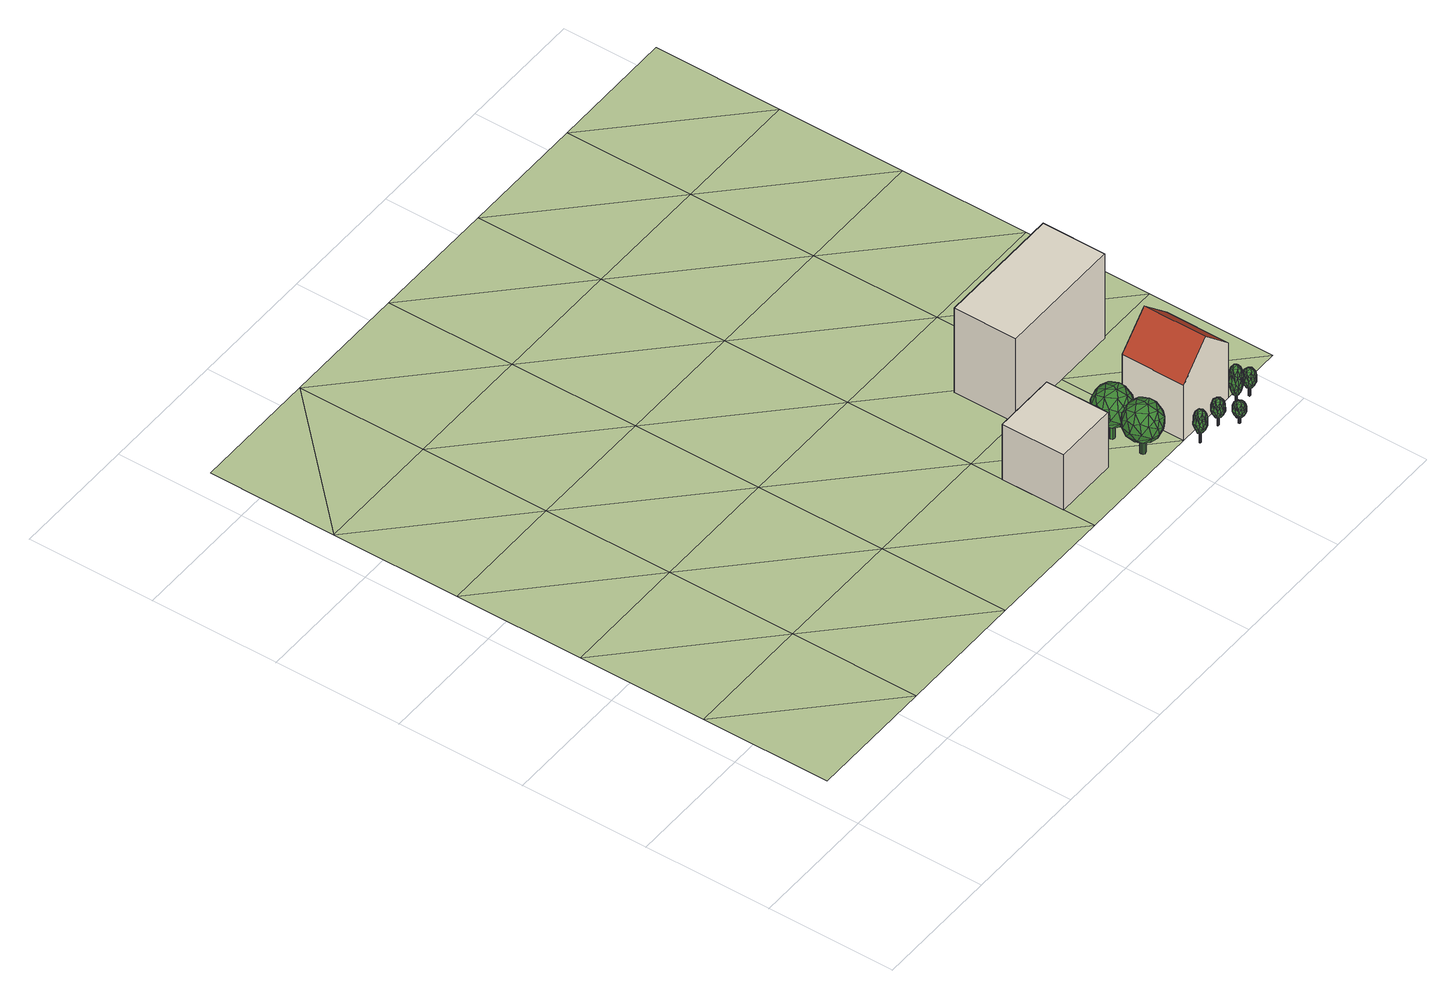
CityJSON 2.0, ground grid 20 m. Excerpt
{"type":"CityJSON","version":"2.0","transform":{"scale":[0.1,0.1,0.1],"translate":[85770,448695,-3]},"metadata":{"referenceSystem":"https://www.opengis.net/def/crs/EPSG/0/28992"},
"CityObjects":{
"building1":{"type":"Building","attributes":{"description":"This is a simple, primastic building meant to provide shadowing and occlusions","name":"Ancillary Building 20","identifier":"identifier_box_building_20","Indicator.type":"genericQuantitativeIndicator","Indicator.name":"name of genericQuantitativeIndicator","Indicator.scope":"scope of genericQuantitativeIndicator","Indicator.value":41,"Metadata.author":"Person 12","Metadata.acquisitionMethod":"measurement","Metadata.owner":"Company 12","bdgOwnerName":"Galactic Empire","bdgOwnershipType":"government"},"geometry":[{"type":"Solid","lod":"1","boundaries":[[[[0,1,2,3]],[[2,4,5,3]],[[1,6,4,2]],[[0,7,6,1]],[[3,5,7,0]],[[4,6,7,5]]]]}]},
"tree1":{"type":"SolitaryVegetationObject","attributes":{"name":"Alderaan Tree 2","identifier":"identifier_tree_2","Metadata.author":"Person 2","Metadata.acquisitionMethod":"measurement","Metadata.owner":"Company 2","species":"Populus II","height":9,"crownDiameter":6},"geometry":[{"type":"MultiSurface","lod":"3","boundaries":[[[8,9,10,11,12,13,14,15]],[[14,16,17,15]],[[13,18,16,14]],[[12,19,18,13]],[[11,20,19,12]],[[10,21,20,11]],[[9,22,21,10]],[[8,23,22,9]],[[15,17,23,8]],[[16,18,19,20,21,22,23,17]],[[24,25,26]],[[27,28,29]],[[30,31,32]],[[33,34,35]],[[24,36,25]],[[26,25,37]],[[38,24,26]],[[39,37,25]],[[40,25,36]],[[27,41,28]],[[29,28,31]],[[42,30,43]],[[44,38,45]],[[46,45,47]],[[48,44,46]],[[49,47,45]],[[50,45,38]],[[51,52,49]],[[53,54,34]],[[55,34,42]],[[56,53,55]],[[33,42,34]],[[35,34,54]],[[57,33,35]],[[58,51,59]],[[60,58,56]],[[61,59,51]],[[62,48,63]],[[64,63,57]],[[36,62,64]],[[65,63,48]],[[66,67,65]],[[68,69,51]],[[38,26,50]],[[70,37,71]],[[56,72,53]],[[62,36,24]],[[40,36,73]],[[35,73,57]],[[54,74,35]],[[75,41,27]],[[76,60,56]],[[42,43,76]],[[29,66,77]],[[46,77,48]],[[47,78,46]],[[67,66,30]],[[33,30,42]],[[61,79,59]],[[26,80,68]],[[53,72,81]],[[82,62,83]],[[52,84,85]],[[52,75,84]],[[86,67,87]],[[80,26,37]],[[38,88,24]],[[39,71,37]],[[74,81,39]],[[28,41,32]],[[78,85,27]],[[89,32,41]],[[44,88,38]],[[48,82,44]],[[49,85,47]],[[53,81,54]],[[76,55,42]],[[58,52,51]],[[56,58,79]],[[89,75,60]],[[79,72,56]],[[69,61,51]],[[80,70,61]],[[62,82,48]],[[73,64,57]],[[77,65,48]],[[68,80,69]],[[50,26,68]],[[72,70,71]],[[81,72,71]],[[83,62,24]],[[88,83,24]],[[84,75,27]],[[85,84,27]],[[43,89,60]],[[87,67,30]],[[33,87,30]],[[57,86,87]],[[40,39,25]],[[74,39,40]],[[78,27,29]],[[32,31,28]],[[43,30,32]],[[46,44,45]],[[50,49,45]],[[68,49,50]],[[55,53,34]],[[60,75,58]],[[61,70,79]],[[64,62,63]],[[65,86,63]],[[65,67,86]],[[35,74,73]],[[74,40,73]],[[76,43,60]],[[46,78,77]],[[78,29,77]],[[39,81,71]],[[74,54,81]],[[66,29,31]],[[78,47,85]],[[31,30,66]],[[89,43,32]],[[44,83,88]],[[44,82,83]],[[49,52,85]],[[68,51,49]],[[76,56,55]],[[33,57,87]],[[58,75,52]],[[79,58,59]],[[89,41,75]],[[79,70,72]],[[69,80,61]],[[80,37,70]],[[73,36,64]],[[63,86,57]],[[77,66,65]]]}]},
"tree2":{"type":"SolitaryVegetationObject","attributes":{"name":"Alderaan Tree 1","identifier":"identifier_tree_1","Metadata.author":"Person 1","Metadata.acquisitionMethod":"measurement","Metadata.owner":"Company 1","species":"Populus I","height":9,"crownDiameter":6},"geometry":[{"type":"MultiSurface","lod":"3","boundaries":[[[90,91,92,93,94,95,96,97]],[[96,98,99,97]],[[95,100,98,96]],[[94,101,100,95]],[[93,102,101,94]],[[92,103,102,93]],[[91,104,103,92]],[[90,105,104,91]],[[97,99,105,90]],[[98,100,101,102,103,104,105,99]],[[106,107,108]],[[109,110,111]],[[112,113,114]],[[115,116,117]],[[106,118,107]],[[108,107,119]],[[120,106,108]],[[121,119,107]],[[122,107,118]],[[109,123,110]],[[111,110,113]],[[124,112,125]],[[126,120,127]],[[128,127,129]],[[130,126,128]],[[131,129,127]],[[132,127,120]],[[133,134,131]],[[135,136,116]],[[137,116,124]],[[138,135,137]],[[115,124,116]],[[117,116,136]],[[139,115,117]],[[140,133,141]],[[142,140,138]],[[143,141,133]],[[144,130,145]],[[146,145,139]],[[118,144,146]],[[147,145,130]],[[148,149,147]],[[150,151,133]],[[120,108,132]],[[152,119,153]],[[138,154,135]],[[144,118,106]],[[122,118,155]],[[117,155,139]],[[136,156,117]],[[157,123,109]],[[158,142,138]],[[124,125,158]],[[111,148,159]],[[128,159,130]],[[129,160,128]],[[149,148,112]],[[115,112,124]],[[143,161,141]],[[108,162,150]],[[135,154,163]],[[164,144,165]],[[134,166,167]],[[134,157,166]],[[168,149,169]],[[162,108,119]],[[120,170,106]],[[121,153,119]],[[156,163,121]],[[110,123,114]],[[160,167,109]],[[171,114,123]],[[126,170,120]],[[130,164,126]],[[131,167,129]],[[135,163,136]],[[158,137,124]],[[140,134,133]],[[138,140,161]],[[171,157,142]],[[161,154,138]],[[151,143,133]],[[162,152,143]],[[144,164,130]],[[155,146,139]],[[159,147,130]],[[150,162,151]],[[132,108,150]],[[154,152,153]],[[163,154,153]],[[165,144,106]],[[170,165,106]],[[166,157,109]],[[167,166,109]],[[125,171,142]],[[169,149,112]],[[115,169,112]],[[139,168,169]],[[122,121,107]],[[156,121,122]],[[160,109,111]],[[114,113,110]],[[125,112,114]],[[128,126,127]],[[132,131,127]],[[150,131,132]],[[137,135,116]],[[142,157,140]],[[143,152,161]],[[146,144,145]],[[147,168,145]],[[147,149,168]],[[117,156,155]],[[156,122,155]],[[158,125,142]],[[128,160,159]],[[160,111,159]],[[121,163,153]],[[156,136,163]],[[148,111,113]],[[160,129,167]],[[113,112,148]],[[171,125,114]],[[126,165,170]],[[126,164,165]],[[131,134,167]],[[150,133,131]],[[158,138,137]],[[115,139,169]],[[140,157,134]],[[161,140,141]],[[171,123,157]],[[161,152,154]],[[151,162,143]],[[162,119,152]],[[155,118,146]],[[145,168,139]],[[159,148,147]]]}]},
"tree3":{"type":"SolitaryVegetationObject","attributes":{"name":"Alderaan Tree 3","identifier":"identifier_tree_3","Metadata.author":"Person 3","Metadata.acquisitionMethod":"measurement","Metadata.owner":"Company 3","species":"Acer japonicum","height":6,"crownDiameter":2},"geometry":[{"type":"MultiSurface","lod":"3","boundaries":[[[172,173,174,175,176,177,178,179]],[[178,180,181,179]],[[177,182,180,178]],[[176,183,182,177]],[[175,184,183,176]],[[174,185,184,175]],[[173,186,185,174]],[[172,187,186,173]],[[179,181,187,172]],[[180,182,183,184,185,186,187,181]],[[188,189,190]],[[191,192,193]],[[194,195,196]],[[197,198,199]],[[188,200,189]],[[190,189,201]],[[202,188,190]],[[203,201,189]],[[204,189,200]],[[191,205,192]],[[193,192,195]],[[206,194,207]],[[208,202,209]],[[210,209,211]],[[212,208,210]],[[213,211,209]],[[214,209,202]],[[215,216,213]],[[217,218,198]],[[219,198,206]],[[220,217,219]],[[197,206,198]],[[199,198,218]],[[221,197,199]],[[222,215,223]],[[224,222,220]],[[225,223,215]],[[226,212,227]],[[228,227,221]],[[200,226,228]],[[229,227,212]],[[230,231,229]],[[232,233,215]],[[202,190,214]],[[234,201,235]],[[220,236,217]],[[226,200,188]],[[204,200,237]],[[199,237,221]],[[218,238,199]],[[239,205,191]],[[240,224,220]],[[206,207,240]],[[193,230,241]],[[210,241,212]],[[211,242,210]],[[231,230,194]],[[197,194,206]],[[225,243,223]],[[190,244,232]],[[217,236,245]],[[246,226,247]],[[216,248,249]],[[216,239,248]],[[250,231,251]],[[244,190,201]],[[202,252,188]],[[203,235,201]],[[238,245,203]],[[192,205,196]],[[242,249,191]],[[253,196,205]],[[208,252,202]],[[212,246,208]],[[213,249,211]],[[217,245,218]],[[240,219,206]],[[222,216,215]],[[220,222,243]],[[253,239,224]],[[243,236,220]],[[233,225,215]],[[244,234,225]],[[226,246,212]],[[237,228,221]],[[241,229,212]],[[232,244,233]],[[214,190,232]],[[236,234,235]],[[245,236,235]],[[247,226,188]],[[252,247,188]],[[248,239,191]],[[249,248,191]],[[207,253,224]],[[251,231,194]],[[197,251,194]],[[221,250,251]],[[204,203,189]],[[238,203,204]],[[242,191,193]],[[196,195,192]],[[207,194,196]],[[210,208,209]],[[214,213,209]],[[232,213,214]],[[219,217,198]],[[224,239,222]],[[225,234,243]],[[228,226,227]],[[229,250,227]],[[229,231,250]],[[199,238,237]],[[238,204,237]],[[240,207,224]],[[210,242,241]],[[242,193,241]],[[203,245,235]],[[238,218,245]],[[230,193,195]],[[242,211,249]],[[195,194,230]],[[253,207,196]],[[208,247,252]],[[208,246,247]],[[213,216,249]],[[232,215,213]],[[240,220,219]],[[197,221,251]],[[222,239,216]],[[243,222,223]],[[253,205,239]],[[243,234,236]],[[233,244,225]],[[244,201,234]],[[237,200,228]],[[227,250,221]],[[241,230,229]]]}]},
"tree4":{"type":"SolitaryVegetationObject","attributes":{"name":"Alderaan Tree 4","identifier":"identifier_tree_4","Metadata.author":"Person 4","Metadata.acquisitionMethod":"measurement","Metadata.owner":"Company 4","species":"Acer japonicum","height":5,"crownDiameter":2},"geometry":[{"type":"MultiSurface","lod":"3","boundaries":[[[254,255,256,257,258,259,260,261]],[[260,262,263,261]],[[259,264,262,260]],[[258,265,264,259]],[[257,266,265,258]],[[256,267,266,257]],[[255,268,267,256]],[[254,269,268,255]],[[261,263,269,254]],[[262,264,265,266,267,268,269,263]],[[270,271,272]],[[273,274,275]],[[276,277,278]],[[279,280,281]],[[270,282,271]],[[272,271,283]],[[284,270,272]],[[285,283,271]],[[286,271,282]],[[273,287,274]],[[275,274,277]],[[288,276,289]],[[290,284,291]],[[292,291,293]],[[294,290,292]],[[295,293,291]],[[296,291,284]],[[297,298,295]],[[299,300,280]],[[301,280,288]],[[302,299,301]],[[279,288,280]],[[281,280,300]],[[303,279,281]],[[304,297,305]],[[306,304,302]],[[307,305,297]],[[308,294,309]],[[310,309,303]],[[282,308,310]],[[311,309,294]],[[312,313,311]],[[314,315,297]],[[284,272,296]],[[316,283,317]],[[302,318,299]],[[308,282,270]],[[286,282,319]],[[281,319,303]],[[300,320,281]],[[321,287,273]],[[322,306,302]],[[288,289,322]],[[275,312,323]],[[292,323,294]],[[293,324,292]],[[313,312,276]],[[279,276,288]],[[307,325,305]],[[272,326,314]],[[299,318,327]],[[328,308,329]],[[298,330,331]],[[298,321,330]],[[332,313,333]],[[326,272,283]],[[284,334,270]],[[285,317,283]],[[320,327,285]],[[274,287,278]],[[324,331,273]],[[335,278,287]],[[290,334,284]],[[294,328,290]],[[295,331,293]],[[299,327,300]],[[322,301,288]],[[304,298,297]],[[302,304,325]],[[335,321,306]],[[325,318,302]],[[315,307,297]],[[326,316,307]],[[308,328,294]],[[319,310,303]],[[323,311,294]],[[314,326,315]],[[296,272,314]],[[318,316,317]],[[327,318,317]],[[329,308,270]],[[334,329,270]],[[330,321,273]],[[331,330,273]],[[289,335,306]],[[333,313,276]],[[279,333,276]],[[303,332,333]],[[286,285,271]],[[320,285,286]],[[324,273,275]],[[278,277,274]],[[289,276,278]],[[292,290,291]],[[296,295,291]],[[314,295,296]],[[301,299,280]],[[306,321,304]],[[307,316,325]],[[310,308,309]],[[311,332,309]],[[311,313,332]],[[281,320,319]],[[320,286,319]],[[322,289,306]],[[292,324,323]],[[324,275,323]],[[285,327,317]],[[320,300,327]],[[312,275,277]],[[324,293,331]],[[277,276,312]],[[335,289,278]],[[290,329,334]],[[290,328,329]],[[295,298,331]],[[314,297,295]],[[322,302,301]],[[279,303,333]],[[304,321,298]],[[325,304,305]],[[335,287,321]],[[325,316,318]],[[315,326,307]],[[326,283,316]],[[319,282,310]],[[309,332,303]],[[323,312,311]]]}]},
"tree5":{"type":"SolitaryVegetationObject","attributes":{"name":"Alderaan Tree 10","identifier":"identifier_tree_10","Metadata.author":"Person 10","Metadata.acquisitionMethod":"measurement","Metadata.owner":"Company 10","species":"Acer negundo","height":4,"crownDiameter":2},"geometry":[{"type":"MultiSurface","lod":"3","boundaries":[[[336,337,338,339,340,341,342,343]],[[342,344,345,343]],[[341,346,344,342]],[[340,347,346,341]],[[339,348,347,340]],[[338,349,348,339]],[[337,350,349,338]],[[336,351,350,337]],[[343,345,351,336]],[[344,346,347,348,349,350,351,345]],[[352,353,354]],[[355,356,357]],[[358,359,360]],[[361,362,363]],[[352,364,353]],[[354,353,365]],[[366,352,354]],[[367,365,353]],[[368,353,364]],[[355,369,356]],[[357,356,359]],[[370,358,371]],[[372,366,373]],[[374,373,375]],[[376,372,374]],[[377,375,373]],[[378,373,366]],[[379,380,377]],[[381,382,362]],[[383,362,370]],[[384,381,383]],[[361,370,362]],[[363,362,382]],[[385,361,363]],[[386,379,387]],[[388,386,384]],[[389,387,379]],[[390,376,391]],[[392,391,385]],[[364,390,392]],[[393,391,376]],[[394,395,393]],[[396,397,379]],[[366,354,378]],[[398,365,399]],[[384,400,381]],[[390,364,352]],[[368,364,401]],[[363,401,385]],[[382,402,363]],[[403,369,355]],[[404,388,384]],[[370,371,404]],[[357,394,405]],[[374,405,376]],[[375,406,374]],[[395,394,358]],[[361,358,370]],[[389,407,387]],[[354,408,396]],[[381,400,409]],[[410,390,411]],[[380,412,413]],[[380,403,412]],[[414,395,415]],[[408,354,365]],[[366,416,352]],[[367,399,365]],[[402,409,367]],[[356,369,360]],[[406,413,355]],[[417,360,369]],[[372,416,366]],[[376,410,372]],[[377,413,375]],[[381,409,382]],[[404,383,370]],[[386,380,379]],[[384,386,407]],[[417,403,388]],[[407,400,384]],[[397,389,379]],[[408,398,389]],[[390,410,376]],[[401,392,385]],[[405,393,376]],[[396,408,397]],[[378,354,396]],[[400,398,399]],[[409,400,399]],[[411,390,352]],[[416,411,352]],[[412,403,355]],[[413,412,355]],[[371,417,388]],[[415,395,358]],[[361,415,358]],[[385,414,415]],[[368,367,353]],[[402,367,368]],[[406,355,357]],[[360,359,356]],[[371,358,360]],[[374,372,373]],[[378,377,373]],[[396,377,378]],[[383,381,362]],[[388,403,386]],[[389,398,407]],[[392,390,391]],[[393,414,391]],[[393,395,414]],[[363,402,401]],[[402,368,401]],[[404,371,388]],[[374,406,405]],[[406,357,405]],[[367,409,399]],[[402,382,409]],[[394,357,359]],[[406,375,413]],[[359,358,394]],[[417,371,360]],[[372,411,416]],[[372,410,411]],[[377,380,413]],[[396,379,377]],[[404,384,383]],[[361,385,415]],[[386,403,380]],[[407,386,387]],[[417,369,403]],[[407,398,400]],[[397,408,389]],[[408,365,398]],[[401,364,392]],[[391,414,385]],[[405,394,393]]]}]},
"building2":{"type":"Building","attributes":{"description":"This is Building 1","name":"Building 1 (Snoke's Palace)","identifier":"identifier_building_1","Indicator.type":"genericQuantitativeIndicator","Indicator.name":"name of genericQuantitativeIndicator","Indicator.scope":"scope of genericQuantitativeIndicator","Indicator.value":60,"Metadata.author":"Person 1","Metadata.acquisitionMethod":"measurement","Metadata.owner":"Company 1","CityObjectRelation.relationType":"adjacent","status":"pippo","class":"habitation","function":"residential building","yearOfConstruction":1955,"roofType":"gabled roof","measuredHeight":15,"storeysAboveGround":3,"storeysBelowGround":0,"storeyHeightsAboveGround":3,"QualifiedArea.description":"This is a type of floor area","QualifiedArea.source":"Area value source text","QualifiedArea.value":300,"QualifiedArea.type":"grossFloorArea","bdgAtticThermalStatus":"isOnlyCooled","bdgBasementThermalStatus":"isOnlyHeated","bdgConstructionWeight":"heavy","QualifiedHeight.description":"This is a type of height","QualifiedHeight.source":"Height value source text","QualifiedHeight.value":15,"QualifiedHeight.type":"highestRoofEdge","bdgIsProtected":"false","bdgOwnerName":"Sheev Palpatine","bdgOwnershipType":"otherOrCombination","bdgNumberOfBuildingUnits":5,"bdgType":"terracedHouse","QualifiedVolume.description":"This is a type of volume","QualifiedVolume.source":"Volume value source text","QualifiedVolume.value":1250,"QualifiedVolume.type":"grossVolume"},"address":[{"country":"Bespin Territories","locality":"Alderaan","thoroughfareNumber":"1","thoroughfareName":"Bespin Square","postcode":"1977SW"}],"geometry":[{"type":"Solid","lod":"2","boundaries":[[[[418,419,420,421]],[[422,423,424,425]],[[426,427,423,422]],[[420,426,422,425,421]],[[424,423,427,419,418]],[[425,424,418,421]],[[426,420,419,427]]]],"semantics":{"surfaces":[{"type":"GroundSurface"},{"type":"RoofSurface","description":"This is RoofSurface 1","identifier":"identifier_building_1_roofsurf_1","Indicator.type":"genericQuantitativeIndicator","Indicator.name":"name of genericQuantitativeIndicator","Indicator.description":"description of keyPerformanceIndicator of id_building_1_roofsurf_1","Indicator.scope":"scope of genericQuantitativeIndicator","Indicator.value":79,"bdgBdrySurfAdditionalThermalBridgeUValue":0.25,"bdgBdrySurfAzimuth":270,"bdgBdrySurfGroundViewFactor":0.5,"bdgBdrySurfHeatCapacity":1.26,"bdgBdrySurfInclination":45,"bdgBdrySurfIsShared":"false","bdgBdrySurfOpaqueSurfaceArea":5,"bdgBdrySurfSkyViewFactor":0.6,"bdgBdrySurfThickness":250,"bdgBdrySurfTotalSurfaceArea":70.71},{"type":"RoofSurface","description":"This is RoofSurface 2","identifier":"identifier_building_1_roofsurf_2","Indicator.type":"genericQuantitativeIndicator","Indicator.name":"name of genericQuantitativeIndicator","Indicator.description":"description of keyPerformanceIndicator of id_building_1_roofsurf_2","Indicator.scope":"scope of genericQuantitativeIndicator","Indicator.value":48,"bdgBdrySurfAdditionalThermalBridgeUValue":0.25,"bdgBdrySurfAzimuth":90,"bdgBdrySurfGroundViewFactor":0.5,"bdgBdrySurfInclination":45,"bdgBdrySurfIsShared":"false","bdgBdrySurfSkyViewFactor":0.6,"bdgBdrySurfTotalSurfaceArea":70.71},{"type":"WallSurface"}],"values":[[0,1,2,3,3,3,3]]}}]},
"building3":{"type":"Building","attributes":{"description":"This is a simple, primastic building meant to provide shadowing and occlusions","name":"Ancillary Building 27","identifier":"identifier_box_building_27","Indicator.type":"genericQuantitativeIndicator","Indicator.name":"name of genericQuantitativeIndicator","Indicator.scope":"scope of genericQuantitativeIndicator","Indicator.value":16,"Metadata.author":"Person 19","Metadata.acquisitionMethod":"measurement","Metadata.owner":"Company 19","bdgOwnerName":"Galactic Empire","bdgOwnershipType":"government"},"geometry":[{"type":"Solid","lod":"1","boundaries":[[[[428,429,430,431]],[[430,432,433,431]],[[429,434,432,430]],[[428,435,434,429]],[[431,433,435,428]],[[432,434,435,433]]]]}]},
"tree6":{"type":"SolitaryVegetationObject","attributes":{"name":"Alderaan Tree 5","identifier":"identifier_tree_5","Metadata.author":"Person 5","Metadata.acquisitionMethod":"measurement","Metadata.owner":"Company 5","species":"Acer japonicum","height":8,"crownDiameter":2},"geometry":[{"type":"MultiSurface","lod":"3","boundaries":[[[436,437,438,439,440,441,442,443]],[[442,444,445,443]],[[441,446,444,442]],[[440,447,446,441]],[[439,448,447,440]],[[438,449,448,439]],[[437,450,449,438]],[[436,451,450,437]],[[443,445,451,436]],[[444,446,447,448,449,450,451,445]],[[452,453,454]],[[455,456,457]],[[458,459,460]],[[461,462,463]],[[452,464,453]],[[454,453,465]],[[466,452,454]],[[467,465,453]],[[468,453,464]],[[455,469,456]],[[457,456,459]],[[470,458,471]],[[472,466,473]],[[474,473,475]],[[476,472,474]],[[477,475,473]],[[478,473,466]],[[479,480,477]],[[481,482,462]],[[483,462,470]],[[484,481,483]],[[461,470,462]],[[463,462,482]],[[485,461,463]],[[486,479,487]],[[488,486,484]],[[489,487,479]],[[490,476,491]],[[492,491,485]],[[464,490,492]],[[493,491,476]],[[494,495,493]],[[496,497,479]],[[466,454,478]],[[498,465,499]],[[484,500,481]],[[490,464,452]],[[468,464,501]],[[463,501,485]],[[482,502,463]],[[503,469,455]],[[504,488,484]],[[470,471,504]],[[457,494,505]],[[474,505,476]],[[475,506,474]],[[495,494,458]],[[461,458,470]],[[489,507,487]],[[454,508,496]],[[481,500,509]],[[510,490,511]],[[480,512,513]],[[480,503,512]],[[514,495,515]],[[508,454,465]],[[466,516,452]],[[467,499,465]],[[502,509,467]],[[456,469,460]],[[506,513,455]],[[517,460,469]],[[472,516,466]],[[476,510,472]],[[477,513,475]],[[481,509,482]],[[504,483,470]],[[486,480,479]],[[484,486,507]],[[517,503,488]],[[507,500,484]],[[497,489,479]],[[508,498,489]],[[490,510,476]],[[501,492,485]],[[505,493,476]],[[496,508,497]],[[478,454,496]],[[500,498,499]],[[509,500,499]],[[511,490,452]],[[516,511,452]],[[512,503,455]],[[513,512,455]],[[471,517,488]],[[515,495,458]],[[461,515,458]],[[485,514,515]],[[468,467,453]],[[502,467,468]],[[506,455,457]],[[460,459,456]],[[471,458,460]],[[474,472,473]],[[478,477,473]],[[496,477,478]],[[483,481,462]],[[488,503,486]],[[489,498,507]],[[492,490,491]],[[493,514,491]],[[493,495,514]],[[463,502,501]],[[502,468,501]],[[504,471,488]],[[474,506,505]],[[506,457,505]],[[467,509,499]],[[502,482,509]],[[494,457,459]],[[506,475,513]],[[459,458,494]],[[517,471,460]],[[472,511,516]],[[472,510,511]],[[477,480,513]],[[496,479,477]],[[504,484,483]],[[461,485,515]],[[486,503,480]],[[507,486,487]],[[517,469,503]],[[507,498,500]],[[497,508,489]],[[508,465,498]],[[501,464,492]],[[491,514,485]],[[505,494,493]]]}]},
"tree7":{"type":"SolitaryVegetationObject","attributes":{"name":"Alderaan Tree 6","identifier":"identifier_tree_6","Metadata.author":"Person 6","Metadata.acquisitionMethod":"measurement","Metadata.owner":"Company 6","species":"Acer palmatum","height":5,"crownDiameter":2},"geometry":[{"type":"MultiSurface","lod":"3","boundaries":[[[518,519,520,521,522,523,524,525]],[[524,526,527,525]],[[523,528,526,524]],[[522,529,528,523]],[[521,530,529,522]],[[520,531,530,521]],[[519,532,531,520]],[[518,533,532,519]],[[525,527,533,518]],[[526,528,529,530,531,532,533,527]],[[534,535,536]],[[537,538,539]],[[540,541,542]],[[543,544,545]],[[534,546,535]],[[536,535,547]],[[548,534,536]],[[549,547,535]],[[550,535,546]],[[537,551,538]],[[539,538,541]],[[552,540,553]],[[554,548,555]],[[556,555,557]],[[558,554,556]],[[559,557,555]],[[560,555,548]],[[561,562,559]],[[563,564,544]],[[565,544,552]],[[566,563,565]],[[543,552,544]],[[545,544,564]],[[567,543,545]],[[568,561,569]],[[570,568,566]],[[571,569,561]],[[572,558,573]],[[574,573,567]],[[546,572,574]],[[575,573,558]],[[576,577,575]],[[578,579,561]],[[548,536,560]],[[580,547,581]],[[566,582,563]],[[572,546,534]],[[550,546,583]],[[545,583,567]],[[564,584,545]],[[585,551,537]],[[586,570,566]],[[552,553,586]],[[539,576,587]],[[556,587,558]],[[557,588,556]],[[577,576,540]],[[543,540,552]],[[571,589,569]],[[536,590,578]],[[563,582,591]],[[592,572,593]],[[562,594,595]],[[562,585,594]],[[596,577,597]],[[590,536,547]],[[548,598,534]],[[549,581,547]],[[584,591,549]],[[538,551,542]],[[588,595,537]],[[599,542,551]],[[554,598,548]],[[558,592,554]],[[559,595,557]],[[563,591,564]],[[586,565,552]],[[568,562,561]],[[566,568,589]],[[599,585,570]],[[589,582,566]],[[579,571,561]],[[590,580,571]],[[572,592,558]],[[583,574,567]],[[587,575,558]],[[578,590,579]],[[560,536,578]],[[582,580,581]],[[591,582,581]],[[593,572,534]],[[598,593,534]],[[594,585,537]],[[595,594,537]],[[553,599,570]],[[597,577,540]],[[543,597,540]],[[567,596,597]],[[550,549,535]],[[584,549,550]],[[588,537,539]],[[542,541,538]],[[553,540,542]],[[556,554,555]],[[560,559,555]],[[578,559,560]],[[565,563,544]],[[570,585,568]],[[571,580,589]],[[574,572,573]],[[575,596,573]],[[575,577,596]],[[545,584,583]],[[584,550,583]],[[586,553,570]],[[556,588,587]],[[588,539,587]],[[549,591,581]],[[584,564,591]],[[576,539,541]],[[588,557,595]],[[541,540,576]],[[599,553,542]],[[554,593,598]],[[554,592,593]],[[559,562,595]],[[578,561,559]],[[586,566,565]],[[543,567,597]],[[568,585,562]],[[589,568,569]],[[599,551,585]],[[589,580,582]],[[579,590,571]],[[590,547,580]],[[583,546,574]],[[573,596,567]],[[587,576,575]]]}]},
"terrain1":{"type":"TINRelief","attributes":{"description":"Tile 5-0 of the DTM Alderaan","name":"DTM of Alderaan","identifier":"identifier_tin_relief_5-0","lod":1},"geometry":[{"type":"CompositeSurface","lod":"1","boundaries":[[[600,601,602]],[[601,603,602]]]}]},
"terrain2":{"type":"TINRelief","attributes":{"description":"Tile 6-0 of the DTM Alderaan","name":"DTM of Alderaan","identifier":"identifier_tin_relief_6-0","lod":1},"geometry":[{"type":"CompositeSurface","lod":"1","boundaries":[[[604,605,603]],[[605,602,603]]]}]},
"terrain3":{"type":"TINRelief","attributes":{"description":"Tile 7-0 of the DTM Alderaan","name":"DTM of Alderaan","identifier":"identifier_tin_relief_7-0","lod":1},"geometry":[{"type":"CompositeSurface","lod":"1","boundaries":[[[605,604,606]],[[604,607,606]]]}]},
"terrain4":{"type":"TINRelief","attributes":{"description":"Tile 8-0 of the DTM Alderaan","name":"DTM of Alderaan","identifier":"identifier_tin_relief_8-0","lod":1},"geometry":[{"type":"CompositeSurface","lod":"1","boundaries":[[[608,609,607]],[[609,606,607]]]}]},
"terrain5":{"type":"TINRelief","attributes":{"description":"Tile 5-1 of the DTM Alderaan","name":"DTM of Alderaan","identifier":"identifier_tin_relief_5-1","lod":1},"geometry":[{"type":"CompositeSurface","lod":"1","boundaries":[[[610,603,611]],[[603,601,611]]]}]},
"terrain6":{"type":"TINRelief","attributes":{"description":"Tile 9-0 of the DTM Alderaan","name":"DTM of Alderaan","identifier":"identifier_tin_relief_9-0","lod":1},"geometry":[{"type":"CompositeSurface","lod":"1","boundaries":[[[612,609,613]],[[609,608,613]]]}]},
"terrain7":{"type":"TINRelief","attributes":{"description":"Tile 6-1 of the DTM Alderaan","name":"DTM of Alderaan","identifier":"identifier_tin_relief_6-1","lod":1},"geometry":[{"type":"CompositeSurface","lod":"1","boundaries":[[[603,610,604]],[[610,614,604]]]}]},
"terrain8":{"type":"TINRelief","attributes":{"description":"Tile 7-1 of the DTM Alderaan","name":"DTM of Alderaan","identifier":"identifier_tin_relief_7-1","lod":1},"geometry":[{"type":"CompositeSurface","lod":"1","boundaries":[[[615,607,614]],[[607,604,614]]]}]},
"terrain9":{"type":"TINRelief","attributes":{"description":"Tile 8-1 of the DTM Alderaan","name":"DTM of Alderaan","identifier":"identifier_tin_relief_8-1","lod":1},"geometry":[{"type":"CompositeSurface","lod":"1","boundaries":[[[607,615,608]],[[615,616,608]]]}]},
"terrain10":{"type":"TINRelief","attributes":{"description":"Tile 5-2 of the DTM Alderaan","name":"DTM of Alderaan","identifier":"identifier_tin_relief_5-2","lod":1},"geometry":[{"type":"CompositeSurface","lod":"1","boundaries":[[[611,617,610]],[[617,618,610]]]}]},
"terrain11":{"type":"TINRelief","attributes":{"description":"Tile 9-1 of the DTM Alderaan","name":"DTM of Alderaan","identifier":"identifier_tin_relief_9-1","lod":1},"geometry":[{"type":"CompositeSurface","lod":"1","boundaries":[[[619,613,616]],[[613,608,616]]]}]},
"terrain12":{"type":"TINRelief","attributes":{"description":"Tile 6-2 of the DTM Alderaan","name":"DTM of Alderaan","identifier":"identifier_tin_relief_6-2","lod":1},"geometry":[{"type":"CompositeSurface","lod":"1","boundaries":[[[610,618,614]],[[618,620,614]]]}]},
"terrain13":{"type":"TINRelief","attributes":{"description":"Tile 7-2 of the DTM Alderaan","name":"DTM of Alderaan","identifier":"identifier_tin_relief_7-2","lod":1},"geometry":[{"type":"CompositeSurface","lod":"1","boundaries":[[[621,615,620]],[[615,614,620]]]}]},
"terrain14":{"type":"TINRelief","attributes":{"description":"Tile 8-2 of the DTM Alderaan","name":"DTM of Alderaan","identifier":"identifier_tin_relief_8-2","lod":1},"geometry":[{"type":"CompositeSurface","lod":"1","boundaries":[[[615,621,616]],[[621,622,616]]]}]},
"terrain15":{"type":"TINRelief","attributes":{"description":"Tile 5-3 of the DTM Alderaan","name":"DTM of Alderaan","identifier":"identifier_tin_relief_5-3","lod":1},"geometry":[{"type":"CompositeSurface","lod":"1","boundaries":[[[623,618,421]],[[618,617,421]]]}]},
"terrain16":{"type":"TINRelief","attributes":{"description":"Tile 9-2 of the DTM Alderaan","name":"DTM of Alderaan","identifier":"identifier_tin_relief_9-2","lod":1},"geometry":[{"type":"CompositeSurface","lod":"1","boundaries":[[[624,619,622]],[[619,616,622]]]}]},
"terrain17":{"type":"TINRelief","attributes":{"description":"Tile 6-3 of the DTM Alderaan","name":"DTM of Alderaan","identifier":"identifier_tin_relief_6-3","lod":1},"geometry":[{"type":"CompositeSurface","lod":"1","boundaries":[[[618,623,620]],[[623,625,620]]]}]},
"terrain18":{"type":"TINRelief","attributes":{"description":"Tile 7-3 of the DTM Alderaan","name":"DTM of Alderaan","identifier":"identifier_tin_relief_7-3","lod":1},"geometry":[{"type":"CompositeSurface","lod":"1","boundaries":[[[626,621,625]],[[621,620,625]]]}]},
"terrain19":{"type":"TINRelief","attributes":{"description":"Tile 8-3 of the DTM Alderaan","name":"DTM of Alderaan","identifier":"identifier_tin_relief_8-3","lod":1},"geometry":[{"type":"CompositeSurface","lod":"1","boundaries":[[[621,626,622]],[[626,627,622]]]}]},
"terrain20":{"type":"TINRelief","attributes":{"description":"Tile 5-4 of the DTM Alderaan","name":"DTM of Alderaan","identifier":"identifier_tin_relief_5-4","lod":1},"geometry":[{"type":"CompositeSurface","lod":"1","boundaries":[[[628,623,629]],[[623,421,629]]]}]},
"terrain21":{"type":"TINRelief","attributes":{"description":"Tile 9-3 of the DTM Alderaan","name":"DTM of Alderaan","identifier":"identifier_tin_relief_9-3","lod":1},"geometry":[{"type":"CompositeSurface","lod":"1","boundaries":[[[630,624,627]],[[624,622,627]]]}]},
"terrain22":{"type":"TINRelief","attributes":{"description":"Tile 6-4 of the DTM Alderaan","name":"DTM of Alderaan","identifier":"identifier_tin_relief_6-4","lod":1},"geometry":[{"type":"CompositeSurface","lod":"1","boundaries":[[[623,628,625]],[[628,631,625]]]}]},
"terrain23":{"type":"TINRelief","attributes":{"description":"Tile 7-4 of the DTM Alderaan","name":"DTM of Alderaan","identifier":"identifier_tin_relief_7-4","lod":1},"geometry":[{"type":"CompositeSurface","lod":"1","boundaries":[[[632,626,631]],[[626,625,631]]]}]},
"terrain24":{"type":"TINRelief","attributes":{"description":"Tile 8-4 of the DTM Alderaan","name":"DTM of Alderaan","identifier":"identifier_tin_relief_8-4","lod":1},"geometry":[{"type":"CompositeSurface","lod":"1","boundaries":[[[626,632,627]],[[632,633,627]]]}]},
"terrain25":{"type":"TINRelief","attributes":{"description":"Tile 9-4 of the DTM Alderaan","name":"DTM of Alderaan","identifier":"identifier_tin_relief_9-4","lod":1},"geometry":[{"type":"CompositeSurface","lod":"1","boundaries":[[[634,630,633]],[[630,627,633]]]}]}
},
"vertices":[
[600,200,50],[700,200,50],[700,100,50],[600,100,50],[700,100,150],[600,100,150],[700,200,150],[600,200,150],
[753,77,50],[750,76,50],[747,77,50],[746,80,50],[747,83,50],[750,84,50],[753,83,50],[754,80,50],[753,83,77],[754,80,77],[750,84,77],[747,83,77],[746,80,77],[747,77,77],[750,76,77],[753,77,77],[764,105,99],[751,110,109],[765,105,116],[764,55,118],[754,50,109],[761,54,99],[736,55,99],[747,51,100],[744,51,114],[725,72,94],[720,80,107],[725,89,93],[750,106,91],[749,106,123],[776,96,109],[738,107,113],[739,106,99],[751,54,123],[725,64,108],[733,58,121],[777,84,95],[780,80,110],[775,71,93],[776,66,107],[766,79,81],[777,78,123],[775,91,120],[766,81,136],[769,72,132],[725,87,124],[724,94,107],[723,76,122],[733,80,135],[733,81,82],[751,73,140],[754,80,140],[742,65,135],[754,93,137],[757,95,82],[749,80,76],[746,93,80],[754,67,80],[750,56,89],[743,62,84],[770,95,127],[762,95,133],[744,100,132],[735,103,121],[734,95,131],[737,95,85],[730,101,100],[756,60,132],[727,68,125],[763,65,85],[770,59,100],[744,86,139],[758,104,126],[726,96,117],[766,88,83],[770,95,90],[767,63,127],[774,64,117],[739,71,80],[730,65,90],[774,96,100],[742,56,126],
[753,127,50],[750,126,50],[747,127,50],[746,130,50],[747,133,50],[750,134,50],[753,133,50],[754,130,50],[753,133,77],[754,130,77],[750,134,77],[747,133,77],[746,130,77],[747,127,77],[750,126,77],[753,127,77],[764,155,99],[751,160,109],[765,155,116],[764,105,118],[754,100,109],[761,104,99],[736,105,99],[747,101,100],[744,101,114],[725,122,94],[720,130,107],[725,139,93],[750,156,91],[749,156,123],[776,146,109],[738,157,113],[739,156,99],[751,104,123],[725,114,108],[733,108,121],[777,134,95],[780,130,110],[775,121,93],[776,116,107],[766,129,81],[777,128,123],[775,141,120],[766,131,136],[769,122,132],[725,137,124],[724,144,107],[723,126,122],[733,130,135],[733,131,82],[751,123,140],[754,130,140],[742,115,135],[754,143,137],[757,145,82],[749,130,76],[746,143,80],[754,117,80],[750,106,89],[743,112,84],[770,145,127],[762,145,133],[744,150,132],[735,153,121],[734,145,131],[737,145,85],[730,151,100],[756,110,132],[727,118,125],[763,115,85],[770,109,100],[744,136,139],[758,154,126],[726,146,117],[766,138,83],[770,145,90],[767,113,127],[774,114,117],[739,121,80],[730,115,90],[774,146,100],[742,106,126],
[811,29,50],[810,29,50],[809,29,50],[809,30,50],[809,31,50],[810,31,50],[811,31,50],[811,30,50],[811,31,68],[811,30,68],[810,31,68],[809,31,68],[809,30,68],[809,29,68],[810,29,68],[811,29,68],[815,38,83],[810,40,89],[815,38,94],[815,22,95],[811,20,89],[814,21,82],[805,22,83],[809,20,83],[808,20,93],[802,27,79],[800,30,88],[802,33,79],[810,39,78],[810,39,99],[819,35,90],[806,39,92],[806,39,82],[810,21,99],[802,25,89],[804,23,97],[819,31,80],[820,30,90],[818,27,79],[819,25,88],[815,30,71],[819,29,99],[818,34,97],[815,30,107],[816,27,104],[802,32,100],[801,35,88],[801,29,98],[804,30,107],[804,30,71],[810,28,110],[811,30,110],[807,25,107],[811,34,108],[812,35,71],[810,30,68],[809,34,70],[811,26,70],[810,22,76],[808,24,73],[817,35,102],[814,35,106],[808,37,105],[805,38,97],[805,35,104],[806,35,73],[803,37,84],[812,23,105],[802,26,100],[814,25,73],[817,23,84],[808,32,109],[813,38,101],[802,35,95],[815,33,72],[817,35,76],[816,24,101],[818,25,95],[806,27,70],[803,25,76],[818,35,83],[807,22,101],
[851,29,50],[850,29,50],[849,29,50],[849,30,50],[849,31,50],[850,31,50],[851,31,50],[851,30,50],[851,31,65],[851,30,65],[850,31,65],[849,31,65],[849,30,65],[849,29,65],[850,29,65],[851,29,65],[855,38,77],[850,40,83],[855,38,87],[855,22,88],[851,20,83],[854,21,77],[845,22,77],[849,20,78],[848,20,86],[842,27,74],[840,30,82],[842,33,74],[850,39,73],[850,39,91],[859,35,83],[846,39,85],[846,39,77],[850,21,91],[842,25,82],[844,23,89],[859,31,75],[860,30,83],[858,27,74],[859,25,82],[855,30,67],[859,29,90],[858,34,89],[855,30,98],[856,27,95],[842,32,91],[841,35,82],[841,29,90],[844,30,97],[844,30,68],[850,28,100],[851,30,100],[847,25,97],[851,34,98],[852,35,68],[850,30,65],[849,34,67],[851,26,67],[850,22,72],[848,24,69],[857,35,93],[854,35,96],[848,37,96],[845,38,89],[845,35,95],[846,35,69],[843,37,78],[852,23,96],[842,26,92],[854,25,69],[857,23,78],[848,32,100],[853,38,92],[842,35,87],[855,33,68],[857,35,72],[856,24,93],[858,25,87],[846,27,67],[843,25,72],[858,35,78],[847,22,92],
[871,9,50],[870,9,50],[869,9,50],[869,10,50],[869,11,50],[870,11,50],[871,11,50],[871,10,50],[871,11,62],[871,10,62],[870,11,62],[869,11,62],[869,10,62],[869,9,62],[870,9,62],[871,9,62],[875,18,72],[870,20,76],[875,18,79],[875,2,80],[871,0,76],[874,1,72],[865,2,72],[869,0,72],[868,0,79],[862,7,69],[860,10,75],[862,13,69],[870,19,68],[870,19,83],[879,15,76],[866,19,78],[866,19,72],[870,1,83],[862,5,76],[864,3,82],[879,11,70],[880,10,77],[878,7,69],[879,5,75],[875,10,64],[879,9,82],[878,14,81],[875,10,88],[876,7,86],[862,12,83],[861,15,75],[861,9,82],[864,10,88],[864,10,64],[870,8,90],[871,10,90],[867,5,88],[871,14,89],[872,15,64],[870,10,62],[869,14,63],[871,6,63],[870,2,67],[868,4,65],[877,15,84],[874,15,87],[868,17,86],[865,18,81],[865,15,86],[866,15,66],[863,17,72],[872,3,86],[862,6,83],[874,5,66],[877,3,72],[868,12,90],[873,18,84],[862,15,80],[875,13,65],[877,15,68],[876,4,84],[878,5,80],[866,7,63],[863,5,68],[878,15,72],[867,2,84],
[800,150,50],[900,150,50],[900,50,50],[800,50,50],[850,50,200],[850,150,200],[800,150,150],[800,50,150],[900,50,150],[900,150,150],
[700,350,0],[900,350,0],[900,250,0],[700,250,0],[900,250,200],[700,250,200],[900,350,200],[700,350,200],
[891,29,50],[890,29,50],[889,29,50],[889,30,50],[889,31,50],[890,31,50],[891,31,50],[891,30,50],[891,31,74],[891,30,74],[890,31,74],[889,31,74],[889,30,74],[889,29,74],[890,29,74],[891,29,74],[895,38,94],[890,40,102],[895,38,109],[895,22,110],[891,20,102],[894,21,93],[885,22,94],[889,20,95],[888,20,107],[882,27,89],[880,30,101],[882,33,89],[890,39,87],[890,39,115],[899,35,103],[886,39,106],[886,39,93],[890,21,115],[882,25,102],[884,23,113],[899,31,90],[900,30,103],[898,27,89],[899,25,101],[895,30,78],[899,29,115],[898,34,112],[895,30,126],[896,27,123],[882,32,116],[881,35,101],[881,29,114],[884,30,126],[884,30,79],[890,28,130],[891,30,130],[887,25,126],[891,34,128],[892,35,78],[890,30,73],[889,34,76],[891,26,76],[890,22,85],[888,24,81],[897,35,119],[894,35,124],[888,37,123],[885,38,113],[885,35,122],[886,35,81],[883,37,95],[892,23,123],[882,26,117],[894,25,81],[897,23,95],[888,32,129],[893,38,117],[882,35,110],[895,33,79],[897,35,85],[896,24,118],[898,25,110],[886,27,77],[883,25,85],[898,35,94],[887,22,117],
[921,29,50],[920,29,50],[919,29,50],[919,30,50],[919,31,50],[920,31,50],[921,31,50],[921,30,50],[921,31,65],[921,30,65],[920,31,65],[919,31,65],[919,30,65],[919,29,65],[920,29,65],[921,29,65],[925,38,77],[920,40,83],[925,38,87],[925,22,88],[921,20,83],[924,21,77],[915,22,77],[919,20,78],[918,20,86],[912,27,74],[910,30,82],[912,33,74],[920,39,73],[920,39,91],[929,35,83],[916,39,85],[916,39,77],[920,21,91],[912,25,82],[914,23,89],[929,31,75],[930,30,83],[928,27,74],[929,25,82],[925,30,67],[929,29,90],[928,34,89],[925,30,98],[926,27,95],[912,32,91],[911,35,82],[911,29,90],[914,30,97],[914,30,68],[920,28,100],[921,30,100],[917,25,97],[921,34,98],[922,35,68],[920,30,65],[919,34,67],[921,26,67],[920,22,72],[918,24,69],[927,35,93],[924,35,96],[918,37,96],[915,38,89],[915,35,95],[916,35,69],[913,37,78],[922,23,96],[912,26,92],[924,25,69],[927,23,78],[918,32,100],[923,38,92],[912,35,87],[925,33,68],[927,35,72],[926,24,93],[928,25,87],[916,27,67],[913,25,72],[928,35,78],[917,22,92],
[0,50,50],[200,50,50],[0,250,50],[200,250,50],
[200,450,50],[0,450,50],
[0,650,50],[200,650,50],
[200,850,50],[0,850,50],
[400,250,50],[400,50,50],
[0,1050,50],[200,1050,50],
[400,450,50],
[400,650,50],
[400,850,50],
[600,50,50],[600,250,50],
[400,1050,50],
[600,450,50],
[600,650,50],
[600,850,50],
[800,250,50],
[600,1050,50],
[800,450,50],
[800,650,50],
[800,850,50],
[1000,250,50],[1000,50,50],
[800,1050,50],
[1000,450,50],
[1000,650,50],
[1000,850,50],
[1000,1050,50]
]}
